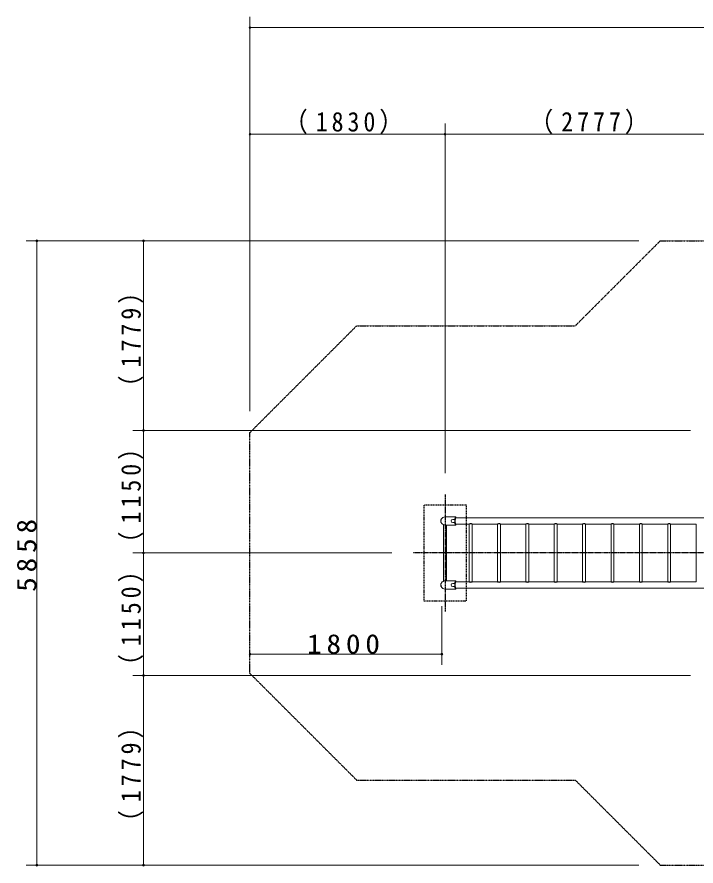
# Model space of a CAD drawing. Units: millimetres at full size, with parts at other scales. Extents: x -19540 to 0, y -2746 to 13350.
# Drawn here: x -6200 to -3015, y 2771 to 6754 of the extents above; entities that cross this region are included whole.
import ezdxf

# ---------------------------------------------------------------- set-up
doc = ezdxf.new("R2010")
doc.units = ezdxf.units.MM
for name, pattern in [('USER2', [6, 3, -1, 1, -1]), ('USER3', [8, 3, -1, 1, -1, 1, -1]), ('USER4', [8, 5, -3])]:
    doc.linetypes.add(name, pattern=pattern)
doc.layers.add('線', color=7, linetype='Continuous', lineweight=13)
doc.layers.add('補助', color=2, linetype='Continuous', lineweight=25)
doc.styles.add('ＭＳ ゴシック', font='')
doc.styles.get('ＭＳ ゴシック').set_extended_font_data('MS Gothic')

# ---------------------------------------------------------------- blocks, each defined once
blk = doc.blocks.new('dimension_origin')
at = {"color": 0, "linetype": 'Continuous', "lineweight": -2}
blk.add_circle((0, 0), 1.25, dxfattribs=at)

msp = doc.modelspace()

# ---------------------------------------------------------------- linework, layer by layer
at = {"layer": '線', "color": 20, "linetype": 'USER2', "lineweight": 25}
for p, q in [((-4192.319, 4514.378), (-4192.319, 3964.378)), ((-1265.125, 4239.378), (-4342.319, 4239.378))]:
    msp.add_line(p, q, dxfattribs=at)
at = {"layer": '線'}
for p, q in [((-4212.444, 4396.378), (-4212.444, 4382.378)), ((-4210.239, 4396.878), (-4211.944, 4396.878)), ((-4210.239, 4381.878), (-4211.944, 4381.878)), ((-4143.079, 4408.503), (-4192.319, 4408.503)), ((-4146.134, 4396.878), (-4156.421, 4396.878)), ((-4146.134, 4381.878), (-4156.421, 4381.878)), ((-4146.573, 4396.628), (-4146.573, 4382.128)), ((-4144.049, 4404.503), (-2859.954, 4404.503)), ((-4199.119, 4371.503), (-4199.119, 4107.253)), ((-4143.079, 4370.253), (-4192.319, 4370.253)), ((-4185.519, 4370.253), (-4185.519, 4108.503)), ((-4144.059, 4374.253), (-4078.478, 4374.253)), ((-4078.478, 4104.503), (-4078.478, 4374.253)), ((-4064.878, 4104.503), (-4064.878, 4374.253)), ((-4064.878, 4374.253), (-3945.528, 4374.253)), ((-3945.528, 4104.503), (-3945.528, 4374.253)), ((-3931.928, 4374.253), (-3812.577, 4374.253)), ((-3931.928, 4104.503), (-3931.928, 4374.253)), ((-3812.577, 4104.503), (-3812.577, 4374.253)), ((-3798.977, 4374.253), (-3679.626, 4374.253)), ((-3798.977, 4104.503), (-3798.977, 4374.253)), ((-3679.626, 4104.503), (-3679.626, 4374.253)), ((-3666.026, 4374.253), (-3546.675, 4374.253)), ((-3666.026, 4104.503), (-3666.026, 4374.253)), ((-3546.675, 4104.503), (-3546.675, 4374.253)), ((-3533.075, 4374.253), (-3413.725, 4374.253)), ((-3533.075, 4104.503), (-3533.075, 4374.253)), ((-3413.725, 4104.503), (-3413.725, 4374.253)), ((-3400.125, 4374.253), (-3280.774, 4374.253)), ((-3400.125, 4104.503), (-3400.125, 4374.253)), ((-3280.774, 4104.503), (-3280.774, 4374.253)), ((-3267.174, 4374.253), (-3147.823, 4374.253)), ((-3267.174, 4104.503), (-3267.174, 4374.253)), ((-3147.823, 4104.503), (-3147.823, 4374.253)), ((-3134.223, 4374.253), (-3014.872, 4374.253)), ((-3134.223, 4104.503), (-3134.223, 4374.253)), ((-3014.872, 4104.503), (-3014.872, 4374.253)), ((-4143.079, 4108.503), (-4192.319, 4108.503)), ((-4144.049, 4104.503), (-4078.478, 4104.503)), ((-4064.878, 4104.503), (-3945.528, 4104.503)), ((-3931.928, 4104.503), (-3812.577, 4104.503)), ((-3798.977, 4104.503), (-3679.626, 4104.503)), ((-3666.026, 4104.503), (-3546.675, 4104.503)), ((-3533.075, 4104.503), (-3413.725, 4104.503)), ((-3400.125, 4104.503), (-3280.774, 4104.503)), ((-3267.174, 4104.503), (-3147.823, 4104.503)), ((-3134.223, 4104.503), (-3014.872, 4104.503)), ((-4212.444, 4082.378), (-4212.444, 4096.378)), ((-4210.239, 4096.878), (-4211.944, 4096.878)), ((-4210.239, 4081.878), (-4211.944, 4081.878)), ((-4143.079, 4070.253), (-4192.319, 4070.253)), ((-4146.134, 4096.878), (-4156.421, 4096.878)), ((-4146.134, 4081.878), (-4156.421, 4081.878)), ((-4146.573, 4082.128), (-4146.573, 4096.628)), ((-4144.189, 4074.583), (-2859.954, 4074.253))]:
    msp.add_line(p, q, dxfattribs=at)
at = {"layer": '線', "color": 2, "lineweight": 25}
for p, q in [((-4143.361, 4408.434), (-4143.361, 4405.528)), ((-4143.361, 4405.503), (-4142.796, 4405.503)), ((-4142.796, 4408.434), (-4142.796, 4405.528)), ((-4143.361, 4373.253), (-4142.796, 4373.253)), ((-4143.361, 4373.229), (-4143.361, 4370.322)), ((-4142.796, 4373.229), (-4142.796, 4370.322)), ((-4143.361, 4105.528), (-4143.361, 4108.434)), ((-4143.361, 4105.503), (-4142.796, 4105.503)), ((-4143.361, 4105.503), (-4142.796, 4105.503)), ((-4143.361, 4105.503), (-4142.796, 4105.503)), ((-4142.796, 4105.528), (-4142.796, 4108.434)), ((-4143.361, 4073.253), (-4142.796, 4073.253)), ((-4143.361, 4073.253), (-4142.796, 4073.253)), ((-4143.361, 4073.253), (-4142.796, 4073.253)), ((-4143.361, 4070.322), (-4143.361, 4073.229)), ((-4142.796, 4070.322), (-4142.796, 4073.229))]:
    msp.add_line(p, q, dxfattribs=at)
at = {"layer": '線', "color": 4, "linetype": 'USER4', "lineweight": 25}
msp.add_lwpolyline([(-4092.319, 4464.378), (-4292.319, 4464.378), (-4292.319, 4014.378), (-4092.319, 4014.378)], close=True, dxfattribs=at)
at = {"layer": '線'}
for centre, radius, start, end in [((-4211.944, 4396.378), 0.5, 90, 180), ((-4211.944, 4382.378), 0.5, 180, 270), ((-4192.319, 4389.378), 19.125, 155.94312, 270), ((-4210.239, 4397.378), 0.5, 270, 335.94312), ((-4210.239, 4381.378), 0.5, 24.05688, 90), ((-4192.319, 4389.378), 19.125, 90, 155.94312), ((-4156.315, 4389.378), 7.501, 90.81439, 269.18561), ((-4146.323, 4396.628), 0.25, 90, 180), ((-4106.278, 4395.428), 39.882, 166.25409, 177.91585), ((-4097.208, 4384.767), 49.011, 183.37926, 194.1116), ((-4137.13, 4403.632), 7.989, 145.82887, 170.83694), ((-4143.079, 4407.742), 0.761, 30.22366, 150.25037), ((-4149.384, 4403.409), 8.409, 7.47609, 34.11173), ((-4140.029, 4373.792), 4.81, 191.687, 226.16504), ((-4144.341, 4372.452), 2.63, 305.95257, 341.65088), ((-4156.456, 4377.494), 15.747, 338.11291, 348.12401), ((-4192.319, 4089.378), 19.125, 90, 204.05688), ((-4106.278, 4095.428), 39.882, 166.25409, 177.91585), ((-4137.13, 4103.632), 7.989, 145.82887, 170.83694), ((-4143.079, 4107.742), 0.761, 30.22366, 150.25037), ((-4149.384, 4103.409), 8.409, 7.47609, 34.11173), ((-4211.944, 4096.378), 0.5, 90, 180), ((-4211.944, 4082.378), 0.5, 180, 270), ((-4210.239, 4097.378), 0.5, 270, 335.94312), ((-4210.239, 4081.378), 0.5, 24.05688, 90), ((-4192.319, 4089.378), 19.125, 204.05688, 270), ((-4156.315, 4089.378), 7.501, 90.81439, 269.18561), ((-4146.323, 4096.628), 0.25, 90, 180), ((-4146.323, 4082.128), 0.25, 180, 270), ((-4097.208, 4084.767), 49.011, 183.37926, 194.1116), ((-4140.029, 4073.792), 4.81, 191.687, 226.16504), ((-4143.079, 4070.863), 0.61, 242.45693, 297.54307), ((-4144.341, 4072.452), 2.63, 305.95257, 341.65088), ((-4156.456, 4077.494), 15.747, 338.11291, 348.12401)]:
    msp.add_arc(centre, radius, start, end, dxfattribs=at)
at = {"layer": '線', "color": 2, "lineweight": 25}
for centre, radius, start, end in [((-4053.611, 4389.376), 92.267, 178.19195, 181.14616), ((-4064.501, 4389.044), 81.373, 181.06641, 184.81698), ((-4067.846, 4389.911), 78.023, 174.82846, 178.2554), ((-4097.537, 4386.063), 48.204, 184.58307, 189.85966), ((-4118.973, 4395.592), 26.613, 160.43628, 177.08684), ((-4141.764, 4403.541), 2.48, 132.54873, 157.16436), ((-4143.561, 4405.528), 0.2, 306.90557, 0), ((-4142.596, 4405.528), 0.2, 180, 233.09443), ((-4144.329, 4403.586), 2.403, 22.43587, 47.85097), ((-4128.389, 4380.417), 16.843, 188.90941, 200.53133), ((-4141.48, 4375.444), 2.841, 199.18552, 226.33927), ((-4143.561, 4373.229), 0.2, 0, 53.09443), ((-4142.596, 4373.229), 0.2, 126.90557, 180), ((-4144.329, 4375.17), 2.403, 312.14897, 337.56415), ((-4071.678, 4360.743), 15.125, 63.28283, 116.71717), ((-3938.728, 4360.743), 15.125, 63.28283, 116.71717), ((-3805.777, 4360.743), 15.125, 63.28283, 116.71717), ((-3672.826, 4360.743), 15.125, 63.28283, 116.71717), ((-3539.875, 4360.743), 15.125, 63.28283, 116.71717), ((-3406.925, 4360.743), 15.125, 63.28283, 116.71717), ((-3273.974, 4360.743), 15.125, 63.28283, 116.71717), ((-3141.023, 4360.743), 15.125, 63.28283, 116.71717), ((-4118.973, 4095.592), 26.613, 160.43628, 177.08684), ((-4141.764, 4103.541), 2.48, 132.54873, 157.16436), ((-4143.561, 4105.528), 0.2, 306.90557, 0), ((-4143.561, 4105.528), 0.2, 306.90557, 0), ((-4143.561, 4105.528), 0.2, 306.90557, 0), ((-4142.596, 4105.528), 0.2, 180, 233.09443), ((-4142.596, 4105.528), 0.2, 180, 233.09443), ((-4142.596, 4105.528), 0.2, 180, 233.09443), ((-4144.329, 4103.586), 2.403, 22.43587, 47.85097), ((-4071.678, 4118.013), 15.125, 243.28283, 296.71717), ((-3938.728, 4118.013), 15.125, 243.28283, 296.71717), ((-3805.777, 4118.013), 15.125, 243.28283, 296.71717), ((-3672.826, 4118.013), 15.125, 243.28283, 296.71717), ((-3539.875, 4118.013), 15.125, 243.28283, 296.71717), ((-3406.925, 4118.013), 15.125, 243.28283, 296.71717), ((-3273.974, 4118.013), 15.125, 243.28283, 296.71717), ((-3141.023, 4118.013), 15.125, 243.28283, 296.71717), ((-4053.611, 4089.376), 92.267, 178.19195, 181.14616), ((-4064.501, 4089.044), 81.373, 181.06641, 184.81698), ((-4067.846, 4089.911), 78.023, 174.82846, 178.2554), ((-4097.537, 4086.063), 48.204, 184.58307, 189.85966), ((-4128.389, 4080.417), 16.843, 188.90941, 200.53133), ((-4141.48, 4075.444), 2.841, 199.18552, 226.33927), ((-4143.561, 4073.229), 0.2, 0, 53.09443), ((-4143.561, 4073.229), 0.2, 0, 53.09443), ((-4143.561, 4073.229), 0.2, 0, 53.09443), ((-4142.596, 4073.229), 0.2, 126.90557, 180), ((-4142.596, 4073.229), 0.2, 126.90557, 180), ((-4142.596, 4073.229), 0.2, 126.90557, 180), ((-4144.329, 4075.17), 2.403, 312.14897, 337.56415)]:
    msp.add_arc(centre, radius, start, end, dxfattribs=at)
at = {"layer": '補助', "lineweight": 13}
for p, q in [((-5107.444, 4904.503), (-5107.444, 6753.789)), ((-5107.444, 6703.789), (-500, 6703.789)), ((-5107.444, 4904.503), (-5107.444, 6253.789)), ((-4192.319, 4614.378), (-4192.319, 6253.789)), ((-4192.319, 4614.378), (-4192.319, 6253.789)), ((-5107.444, 6203.789), (-4192.319, 6203.789)), ((-4192.319, 6203.789), (-2803.722, 6203.789)), ((-3282.505, 5703.789), (-6157.444, 5703.789)), ((-6107.444, 2774.968), (-6107.444, 5703.789)), ((-3282.505, 5703.789), (-5657.444, 5703.789)), ((-5607.444, 4814.378), (-5607.444, 5703.789)), ((-3041.222, 4814.378), (-5657.444, 4814.378)), ((-3041.222, 4814.378), (-5657.444, 4814.378)), ((-5607.444, 4239.378), (-5607.444, 4814.378)), ((-4442.319, 4239.378), (-5657.444, 4239.378)), ((-4442.319, 4239.378), (-5657.444, 4239.378)), ((-5607.444, 3664.378), (-5607.444, 4239.378)), ((-4207.444, 3989.378), (-4207.444, 3714.378)), ((-4207.444, 3764.378), (-5107.444, 3764.378)), ((-3041.222, 3664.378), (-5657.444, 3664.378)), ((-3041.222, 3664.378), (-5657.444, 3664.378)), ((-5607.444, 2774.968), (-5607.444, 3664.378)), ((-3282.505, 2774.968), (-6157.444, 2774.968)), ((-3282.505, 2774.968), (-5657.444, 2774.968))]:
    msp.add_line(p, q, dxfattribs=at)
at = {"layer": '補助', "linetype": 'USER3'}
for p, q in [((-3182.505, 5703.789), (-3581.791, 5304.503)), ((-3182.505, 5703.789), (-2424.939, 5703.789)), ((-5107.444, 4804.503), (-4607.444, 5304.503)), ((-4607.444, 5304.503), (-3581.791, 5304.503)), ((-5107.444, 3674.253), (-5107.444, 4804.503)), ((-5107.444, 3674.253), (-4607.444, 3174.253)), ((-4607.444, 3174.253), (-3581.791, 3174.253)), ((-3182.505, 2774.968), (-3581.791, 3174.253)), ((-3182.505, 2774.968), (-2424.939, 2774.968))]:
    msp.add_line(p, q, dxfattribs=at)

# ---------------------------------------------------------------- block references
at = {"layer": '補助', "lineweight": 13, "xscale": 3.33, "yscale": 3.33}
for p in [(-5107.444, 6703.789), (-5107.444, 6203.789), (-4192.319, 6203.789), (-5107.444, 3764.378)]:
    msp.add_blockref('dimension_origin', p, dxfattribs=at)
for p, rotation in [((-4192.319, 6203.789), 180), ((-6107.444, 5703.789), 270), ((-5607.444, 5703.789), 270), ((-5607.444, 4814.378), 90), ((-5607.444, 4814.378), 270), ((-5607.444, 4239.378), 90), ((-5607.444, 4239.378), 270), ((-4207.444, 3764.378), 180), ((-5607.444, 3664.378), 90), ((-5607.444, 3664.378), 270), ((-6107.444, 2774.968), 90), ((-5607.444, 2774.968), 90)]:
    msp.add_blockref('dimension_origin', p, dxfattribs=dict(at, rotation=rotation))

# ---------------------------------------------------------------- texts
at = {"layer": '補助', "char_height": 91.64, "attachment_point": 8, "style": 'ＭＳ ゴシック'}
for s, insert in [('\\T1.33;\\W0.9;（1830）', (-4649.881, 6204.789)), ('\\T1.33;\\W0.9;（2777）', (-3498.02, 6204.789)), ('\\T1.33;\\W1.1;1800', (-4657.444, 3765.378))]:
    msp.add_mtext(s, dxfattribs=dict(at, insert=insert))
at = {"layer": '補助', "char_height": 91.64, "attachment_point": 8, "rotation": 90, "style": 'ＭＳ ゴシック'}
for s, insert in [('\\T1.33;\\W0.9;（1779）', (-5608.444, 5259.083)), ('\\T1.33;\\W0.9;（1150）', (-5608.444, 4526.878)), ('\\T1.33;\\W1.1;5858', (-6108.444, 4239.378)), ('\\T1.33;\\W0.9;（1150）', (-5608.444, 3951.878)), ('\\T1.33;\\W0.9;（1779）', (-5608.444, 3219.673))]:
    msp.add_mtext(s, dxfattribs=dict(at, insert=insert))

doc.saveas('drawing.dxf')
